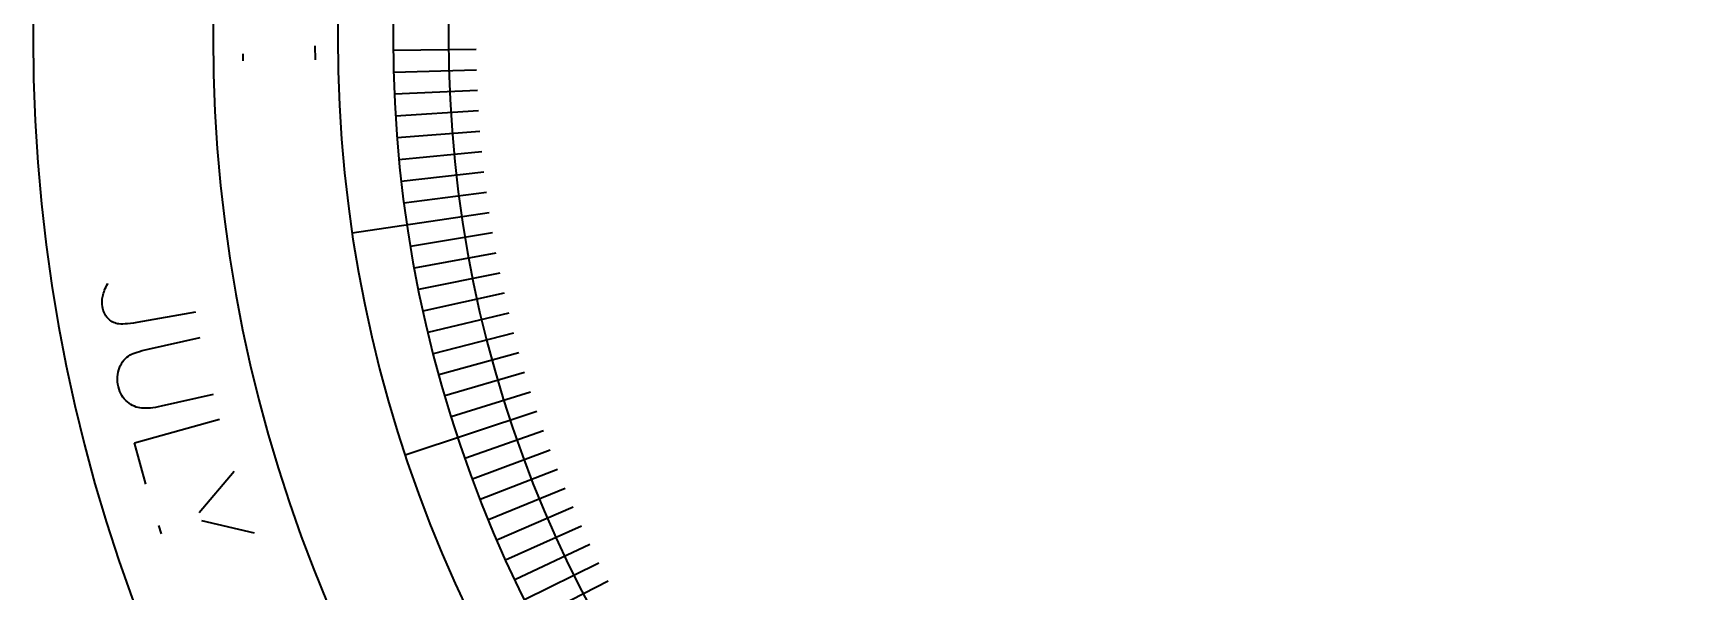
# Model space of a CAD drawing. Header units: inches. Extents: x 1 to 7, y 1 to 7.
# Drawn here: x 1.05 to 4.029, y 2.999 to 4.007 of the extents above; entities that cross this region are included whole.
import ezdxf

# ---------------------------------------------------------------- set-up
doc = ezdxf.new("R2010")
doc.units = ezdxf.units.IN
doc.header["$MEASUREMENT"] = 0
doc.layers.add('Layer 1', color=7, linetype='Continuous', lineweight=0)

# ---------------------------------------------------------------- blocks, each defined once
blk = doc.blocks.new('Block_34')
at = {"layer": 'Layer 1', "color": 1, "lineweight": 35, "true_color": 0xff0000}
for points in [[(1.4294, 3.9568), (1.4294, 3.9568), (1.4293, 3.9696), (1.4293, 3.9696)], [(1.5588, 3.984), (1.5588, 3.984), (1.5591, 3.9585), (1.5591, 3.9585)]]:
    blk.add_open_spline(points, degree=3, dxfattribs=at)
blk = doc.blocks.new('Block_33')
at = {"layer": 'Layer 1'}
blk.add_blockref('Block_34', (0, 0), dxfattribs=at)
blk = doc.blocks.new('Block_127')
at = {"layer": 'Layer 1', "color": 1, "lineweight": 35, "true_color": 0xff0000}
blk.add_open_spline([(1.3433, 3.5024), (1.3433, 3.5024), (1.2372, 3.4839), (1.2372, 3.4839), (1.2372, 3.4839), (1.2372, 3.4839), (1.2372, 3.4839), (1.2208, 3.4811), (1.2093, 3.4804), (1.2024, 3.4818), (1.2024, 3.4818), (1.2024, 3.4818), (1.2024, 3.4818), (1.2024, 3.4818), (1.2024, 3.4818), (1.2024, 3.4818), (1.1956, 3.4832), (1.1898, 3.4865), (1.1849, 3.4918), (1.1849, 3.4918), (1.1849, 3.4918), (1.1849, 3.4918), (1.1849, 3.4918), (1.1849, 3.4918), (1.1849, 3.4918), (1.1801, 3.497), (1.177, 3.5039), (1.1755, 3.5123), (1.1755, 3.5123), (1.1755, 3.5123), (1.1755, 3.5123), (1.1755, 3.5123), (1.1755, 3.5123), (1.1755, 3.5123), (1.1744, 3.5186), (1.1745, 3.5251), (1.1759, 3.5317), (1.1759, 3.5317), (1.1759, 3.5317), (1.1759, 3.5317), (1.1759, 3.5317), (1.1759, 3.5317), (1.1759, 3.5317), (1.1773, 3.5383), (1.1804, 3.5459), (1.1853, 3.5544), (1.1853, 3.5544), (1.1853, 3.5544), (1.1853, 3.5544)], degree=3, knots=[0, 0, 0, 0, 1, 1, 1, 2, 2, 2, 3, 3, 3, 4, 4, 4, 5, 5, 5, 6, 6, 6, 7, 7, 7, 8, 8, 8, 9, 9, 9, 10, 10, 10, 11, 11, 11, 12, 12, 12, 13, 13, 13, 14, 14, 14, 15, 15, 15, 16, 16, 16, 16], dxfattribs=at)
blk = doc.blocks.new('Block_128')
at = {"layer": 'Layer 1', "color": 1, "lineweight": 35, "true_color": 0xff0000}
blk.add_lwpolyline([(1.3519, 3.457)], dxfattribs=at)
blk = doc.blocks.new('Block_130')
at = {"layer": 'Layer 1', "color": 1, "lineweight": 35, "true_color": 0xff0000}
blk.add_lwpolyline([(1.3869, 3.3092)], dxfattribs=at)
blk.add_open_spline([(1.2537, 3.192), (1.2537, 3.192), (1.2331, 3.2666), (1.2331, 3.2666)], degree=3, dxfattribs=at)
blk = doc.blocks.new('Block_129')
at = {"layer": 'Layer 1'}
blk.add_blockref('Block_130', (0, 0), dxfattribs=at)
blk = doc.blocks.new('Block_132')
at = {"layer": 'Layer 1', "color": 1, "lineweight": 35, "true_color": 0xff0000}
for points in [[(1.413, 3.2156)], [(1.3498, 3.1407)]]:
    blk.add_lwpolyline(points, dxfattribs=at)
for points in [[(1.2822, 3.102), (1.2822, 3.102), (1.2773, 3.117), (1.2773, 3.117)], [(1.4496, 3.1036), (1.4496, 3.1036), (1.3547, 3.1257), (1.3547, 3.1257)]]:
    blk.add_open_spline(points, degree=3, dxfattribs=at)
blk = doc.blocks.new('Block_131')
at = {"layer": 'Layer 1'}
blk.add_blockref('Block_132', (0, 0), dxfattribs=at)

msp = doc.modelspace()

# ---------------------------------------------------------------- linework, layer by layer
at = {"layer": 'Layer 1', "color": 1, "lineweight": 35, "true_color": 0xff0000}
for p, q in [((1.2331, 3.2666), (1.3869, 3.3092)), ((1.3498, 3.1407), (1.413, 3.2156))]:
    msp.add_line(p, q, dxfattribs=at)
at = {"layer": 'Layer 1', "color": 18, "lineweight": 35, "true_color": 0x000000}
for points in [[(1.05, 4), (1.05, 5.6292), (2.3708, 6.95), (4, 6.95), (5.6292, 6.95), (6.95, 5.6292), (6.95, 4), (6.95, 2.3708), (5.6292, 1.05), (4, 1.05), (2.3708, 1.05), (1.05, 2.3708), (1.05, 4)], [(1.8, 4), (1.8, 5.215), (2.785, 6.2), (4, 6.2), (5.215, 6.2), (6.2, 5.215), (6.2, 4), (6.2, 2.785), (5.215, 1.8), (4, 1.8), (2.785, 1.8), (1.8, 2.785), (1.8, 4)]]:
    msp.add_open_spline(points, degree=3, knots=[0, 0, 0, 0, 1, 1, 1, 2, 2, 2, 3, 3, 3, 4, 4, 4, 4], dxfattribs=at)
at = {"layer": 'Layer 1', "color": 1, "lineweight": 35, "true_color": 0xff0000}
for points, knots in [([(1.375, 4), (1.375, 5.4497), (2.5503, 6.625), (4, 6.625), (5.4497, 6.625), (6.625, 5.4497), (6.625, 4), (6.625, 2.5503), (5.4497, 1.375), (4, 1.375), (2.5503, 1.375), (1.375, 2.5503), (1.375, 4)], [0, 0, 0, 0, 1, 1, 1, 2, 2, 2, 3, 3, 3, 4, 4, 4, 4]), ([(1.6, 4), (1.6, 5.3255), (2.6745, 6.4), (4, 6.4), (5.3255, 6.4), (6.4, 5.3255), (6.4, 4), (6.4, 2.6745), (5.3255, 1.6), (4, 1.6), (2.6745, 1.6), (1.6, 2.6745), (1.6, 4)], [0, 0, 0, 0, 1, 1, 1, 2, 2, 2, 3, 3, 3, 4, 4, 4, 4]), ([(1.7, 4), (1.7, 5.2703), (2.7297, 6.3), (4, 6.3), (5.2703, 6.3), (6.3, 5.2703), (6.3, 4), (6.3, 2.7297), (5.2703, 1.7), (4, 1.7), (2.7297, 1.7), (1.7, 2.7297), (1.7, 4)], [0, 0, 0, 0, 1, 1, 1, 2, 2, 2, 3, 3, 3, 4, 4, 4, 4]), ([(1.3752, 3.3539), (1.3752, 3.3539), (1.2812, 3.3327), (1.2812, 3.3327), (1.2812, 3.3327), (1.2812, 3.3327), (1.2812, 3.3327), (1.2673, 3.3295), (1.2557, 3.3284), (1.2465, 3.3292), (1.2465, 3.3292), (1.2465, 3.3292), (1.2465, 3.3292), (1.2465, 3.3292), (1.2465, 3.3292), (1.2465, 3.3292), (1.2373, 3.3299), (1.2287, 3.3337), (1.2205, 3.3404), (1.2205, 3.3404), (1.2205, 3.3404), (1.2205, 3.3404), (1.2205, 3.3404), (1.2205, 3.3404), (1.2205, 3.3404), (1.2123, 3.3471), (1.2069, 3.3563), (1.2043, 3.3678), (1.2043, 3.3678), (1.2043, 3.3678), (1.2043, 3.3678), (1.2043, 3.3678), (1.2043, 3.3678), (1.2043, 3.3678), (1.2014, 3.3804), (1.202, 3.3918), (1.206, 3.4022), (1.206, 3.4022), (1.206, 3.4022), (1.206, 3.4022), (1.206, 3.4022), (1.206, 3.4022), (1.206, 3.4022), (1.21, 3.4125), (1.2166, 3.4203), (1.2257, 3.4255), (1.2257, 3.4255), (1.2257, 3.4255), (1.2257, 3.4255), (1.2257, 3.4255), (1.2257, 3.4255), (1.2257, 3.4255), (1.2314, 3.4288), (1.2421, 3.4322), (1.2579, 3.4358), (1.2579, 3.4358), (1.2579, 3.4358), (1.2579, 3.4358), (1.2579, 3.4358), (1.3519, 3.457), (1.3519, 3.457)], [0, 0, 0, 0, 1, 1, 1, 2, 2, 2, 3, 3, 3, 4, 4, 4, 5, 5, 5, 6, 6, 6, 7, 7, 7, 8, 8, 8, 9, 9, 9, 10, 10, 10, 11, 11, 11, 12, 12, 12, 13, 13, 13, 14, 14, 14, 15, 15, 15, 16, 16, 16, 17, 17, 17, 18, 18, 18, 19, 19, 19, 20, 20, 20, 20])]:
    msp.add_open_spline(points, degree=3, knots=knots, dxfattribs=at)
for points in [[(1.8501, 3.977), (1.8501, 3.977), (1.7001, 3.9754), (1.7001, 3.9754)], [(1.8508, 3.94), (1.8508, 3.94), (1.7009, 3.9359), (1.7009, 3.9359)], [(1.8522, 3.9031), (1.8522, 3.9031), (1.7023, 3.8963), (1.7023, 3.8963)], [(1.8542, 3.8662), (1.8542, 3.8662), (1.7045, 3.8568), (1.7045, 3.8568)], [(1.8568, 3.8293), (1.8568, 3.8293), (1.7073, 3.8174), (1.7073, 3.8174)], [(1.86, 3.7924), (1.86, 3.7924), (1.7107, 3.7779), (1.7107, 3.7779)], [(1.8639, 3.7556), (1.8639, 3.7556), (1.7149, 3.7386), (1.7149, 3.7386)], [(1.8685, 3.7189), (1.8685, 3.7189), (1.7197, 3.6993), (1.7197, 3.6993)], [(1.8736, 3.6823), (1.8736, 3.6823), (1.6263, 3.6454), (1.6263, 3.6454)], [(1.8794, 3.6458), (1.8794, 3.6458), (1.7314, 3.6211), (1.7314, 3.6211)], [(1.8858, 3.6094), (1.8858, 3.6094), (1.7383, 3.5821), (1.7383, 3.5821)], [(1.8928, 3.573), (1.8928, 3.573), (1.7458, 3.5433), (1.7458, 3.5433)], [(1.9005, 3.5369), (1.9005, 3.5369), (1.754, 3.5045), (1.754, 3.5045)], [(1.9088, 3.5008), (1.9088, 3.5008), (1.7629, 3.466), (1.7629, 3.466)], [(1.9177, 3.4649), (1.9177, 3.4649), (1.7724, 3.4276), (1.7724, 3.4276)], [(1.9272, 3.4292), (1.9272, 3.4292), (1.7825, 3.3893), (1.7825, 3.3893)], [(1.9373, 3.3936), (1.9373, 3.3936), (1.7934, 3.3513), (1.7934, 3.3513)], [(1.948, 3.3582), (1.948, 3.3582), (1.8049, 3.3134), (1.8049, 3.3134)], [(1.9594, 3.323), (1.9594, 3.323), (1.7221, 3.2443), (1.7221, 3.2443)], [(1.9713, 3.288), (1.9713, 3.288), (1.8298, 3.2383), (1.8298, 3.2383)], [(1.9839, 3.2532), (1.9839, 3.2532), (1.8432, 3.2011), (1.8432, 3.2011)], [(1.997, 3.2186), (1.997, 3.2186), (1.8573, 3.1641), (1.8573, 3.1641)], [(2.0107, 3.1843), (2.0107, 3.1843), (1.872, 3.1274), (1.872, 3.1274)], [(2.0251, 3.1502), (2.0251, 3.1502), (1.8873, 3.0909), (1.8873, 3.0909)], [(2.04, 3.1163), (2.04, 3.1163), (1.9032, 3.0547), (1.9032, 3.0547)], [(2.0555, 3.0828), (2.0555, 3.0828), (1.9198, 3.0188), (1.9198, 3.0188)], [(2.0715, 3.0494), (2.0715, 3.0494), (1.937, 2.9831), (1.937, 2.9831)], [(2.0882, 3.0164), (2.0882, 3.0164), (1.9548, 2.9478), (1.9548, 2.9478)]]:
    msp.add_open_spline(points, degree=3, dxfattribs=at)

# ---------------------------------------------------------------- block references
at = {"layer": 'Layer 1'}
for name in ['Block_33', 'Block_127', 'Block_128', 'Block_129', 'Block_131']:
    msp.add_blockref(name, (0, 0), dxfattribs=at)

doc.saveas('drawing.dxf')
